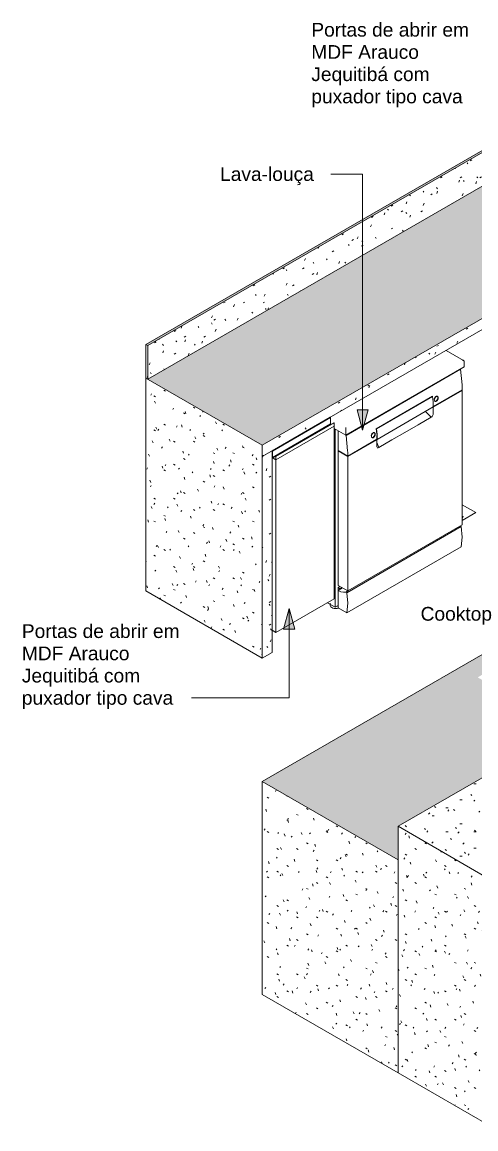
# Model space of a CAD drawing. Header units: millimetres. Extents: x -8593 to 4290, y -4897 to 11072.
# Drawn here: x -8593 to -6940, y 7040 to 11072 of the extents above; entities that cross this region are included whole.
import ezdxf

# ---------------------------------------------------------------- set-up
doc = ezdxf.new("R2010")
doc.units = ezdxf.units.MM
for name, color, linetype, lineweight in [('E-ELEC-EQPM', 71, 'Continuous', 9), ('G-ANNO-TEXT', 231, 'Continuous', 9), ('I-FURN', 30, 'Continuous', 9)]:
    doc.layers.add(name, color=color, linetype=linetype, lineweight=lineweight)
doc.styles.add('Arial', font='arial.ttf', dxfattribs={"height": 50})
pattern_1 = [(330, (-5778.164, 9523.92), (143.684, -41.478), [6.844, -117.59, 6.844, -781.239]), (330, (-5778.164, 9523.92), (143.684, -41.478), [-131.278, -117.59, 6.844, -242.024, -414.78]), (330, (-5778.164, 9523.92), (143.684, -41.478), [-497.736, 6.844, -117.59, 6.844, -283.502]), (330, (-5778.164, 9523.92), (143.684, -41.478), [-629.014, -76.112, 6.844, -200.546]), (111.206, (-5724.283, 9513.55), (-102.95035, 182.3835), [8.193, -140.765, -943.402]), (111.206, (-5724.283, 9513.55), (-102.95035, 182.3835), [-148.958, 8.193, -140.765, -794.444]), (111.206, (-5724.283, 9513.55), (-102.95035, 182.3835), [-297.916, 8.193, -289.724, -496.527]), (111.206, (-5724.283, 9513.55), (-102.95035, 182.3835), [-595.833, 8.193, -140.765, -347.569]), (111.206, (-5724.283, 9513.55), (-102.95035, 182.3835), [-744.791, 8.193, -91.113, -248.264]), (111.206, (-5724.283, 9513.55), (-102.95035, 182.3835), [-844.096, 8.193, -240.071]), (234.896, (-5706.32, 9586.137), (-40.7338, -140.906), [5.153, -88.544, -593.415]), (234.896, (-5706.32, 9586.137), (-40.7338, -140.906), [-93.697, 5.153, -88.544, -499.718]), (234.896, (-5706.32, 9586.137), (-40.7338, -140.906), [-187.394, 5.153, -182.241, -312.324]), (234.896, (-5706.32, 9586.137), (-40.7338, -140.906), [-374.788, 5.153, -88.544, -218.626]), (234.896, (-5706.32, 9586.137), (-40.7338, -140.906), [-468.485, 5.153, -57.311, -156.162]), (234.896, (-5706.32, 9586.137), (-40.7338, -140.906), [-530.95, 5.153, -151.008])]
pattern_2 = [(330, (-6838.825, 8911.547), (143.684, -41.478), [6.844, -117.59, 6.844, -781.239]), (330, (-6838.825, 8911.547), (143.684, -41.478), [-131.278, -117.59, 6.844, -242.024, -414.78]), (330, (-6838.825, 8911.547), (143.684, -41.478), [-497.736, 6.844, -117.59, 6.844, -283.502]), (330, (-6838.825, 8911.547), (143.684, -41.478), [-629.014, -76.112, 6.844, -200.546]), (111.206, (-6784.943, 8901.178), (-102.95035, 182.3835), [8.193, -140.765, -943.402]), (111.206, (-6784.943, 8901.178), (-102.95035, 182.3835), [-148.958, 8.193, -140.765, -794.444]), (111.206, (-6784.943, 8901.178), (-102.95035, 182.3835), [-297.916, 8.193, -289.724, -496.527]), (111.206, (-6784.943, 8901.178), (-102.95035, 182.3835), [-595.833, 8.193, -140.765, -347.569]), (111.206, (-6784.943, 8901.178), (-102.95035, 182.3835), [-744.791, 8.193, -91.113, -248.264]), (111.206, (-6784.943, 8901.178), (-102.95035, 182.3835), [-844.096, 8.193, -240.071]), (234.896, (-6766.983, 8973.764), (-40.7338, -140.906), [5.153, -88.544, -593.415]), (234.896, (-6766.983, 8973.764), (-40.7338, -140.906), [-93.697, 5.153, -88.544, -499.718]), (234.896, (-6766.983, 8973.764), (-40.7338, -140.906), [-187.394, 5.153, -182.241, -312.324]), (234.896, (-6766.983, 8973.764), (-40.7338, -140.906), [-374.788, 5.153, -88.544, -218.626]), (234.896, (-6766.983, 8973.764), (-40.7338, -140.906), [-468.485, 5.153, -57.311, -156.162]), (234.896, (-6766.983, 8973.764), (-40.7338, -140.906), [-530.95, 5.153, -151.008])]
pattern_3 = [(30, (-8735.246, 10056.684), (143.684, 124.434), [6.844, -117.59, 6.844, -781.239]), (30, (-8735.246, 10056.684), (143.684, 124.434), [-131.278, -117.59, 6.844, -242.024, -414.78]), (30, (-8735.246, 10056.684), (143.684, 124.434), [-497.736, 6.844, -117.59, 6.844, -283.502]), (30, (-8735.246, 10056.684), (143.684, 124.434), [-629.014, -76.112, 6.844, -200.546]), (125.104, (-8681.364, 10108.53), (-102.9507, 63.5061), [5.153, -88.544, -593.415]), (125.104, (-8681.364, 10108.53), (-102.9507, 63.5061), [-93.697, 5.153, -88.544, -499.718]), (125.104, (-8681.364, 10108.53), (-102.9507, 63.5061), [-187.394, 5.153, -182.241, -312.324]), (125.104, (-8681.364, 10108.53), (-102.9507, 63.5061), [-374.788, 5.153, -88.544, -218.626]), (125.104, (-8681.364, 10108.53), (-102.9507, 63.5061), [-468.485, 5.153, -57.311, -156.162]), (125.104, (-8681.364, 10108.53), (-102.9507, 63.5061), [-530.95, 5.153, -151.008]), (248.794, (-8663.404, 10201.857), (-40.73367, -187.94098), [8.193, -140.765, -943.402]), (248.794, (-8663.404, 10201.857), (-40.73367, -187.94098), [-148.958, 8.193, -140.765, -794.444]), (248.794, (-8663.404, 10201.857), (-40.73367, -187.94098), [-297.916, 8.193, -289.724, -496.527]), (248.794, (-8663.404, 10201.857), (-40.73367, -187.94098), [-595.833, 8.193, -140.765, -347.569]), (248.794, (-8663.404, 10201.857), (-40.73367, -187.94098), [-744.791, 8.193, -91.113, -248.264]), (248.794, (-8663.404, 10201.857), (-40.73367, -187.94098), [-844.096, 8.193, -240.071])]
pattern_4 = [(0, (-6795.318, 7945.46), (203.2, 29.329), [8.382, -144.018, 8.382, -144.018, -812.8]), (0, (-6795.318, 7945.46), (203.2, 29.329), [-304.8, 8.382, -296.418, 8.382, -144.018, -355.6]), (0, (-6795.318, 7945.46), (203.2, 29.329), [-762, 8.382, -93.218, 8.382, -245.618]), (135, (-6719.12, 7960.126), (-145.594, 86.93524), [5.927, -101.836, 5.927, -676.572]), (135, (-6719.12, 7960.126), (-145.594, 86.93524), [-113.69, -101.836, 5.927, -209.599, -359.21]), (135, (-6719.12, 7960.126), (-145.594, 86.93524), [-431.052, 5.927, -101.836, 5.927, -245.52]), (135, (-6719.12, 7960.126), (-145.594, 86.93524), [-544.742, -65.915, 5.927, -173.678]), (225, (-6693.72, 8018.785), (-57.60587, -116.2646), [5.927, -101.836, 5.927, -676.572]), (225, (-6693.72, 8018.785), (-57.60587, -116.2646), [-113.69, -101.836, 5.927, -209.599, -359.21]), (225, (-6693.72, 8018.785), (-57.60587, -116.2646), [-431.052, 5.927, -101.836, 5.927, -245.52]), (225, (-6693.72, 8018.785), (-57.60587, -116.2646), [-544.742, -65.915, 5.927, -173.678])]

# ---------------------------------------------------------------- blocks, each defined once
blk = doc.blocks.new('Lava-louças de Embutir Serie 4 - Único-4824939-VISTA 3D BANCADA COZINHA')
at = {"layer": 'E-ELEC-EQPM'}
for p, q in [((-6984.8, 9839.3), (-7048.4, 9876.1)), ((-7414, 9567), (-6982.7, 9816)), ((-7413.1, 9566.5), (-6995.9, 9807.3)), ((-6996.8, 9807.9), (-6995.9, 9807.3)), ((-6995.9, 9807.3), (-6990.3, 9751.1)), ((-6982.7, 9836.4), (-6982.7, 9816)), ((-7095.8, 9669.1), (-6989.8, 9730.3)), ((-7095.2, 9671.1), (-6989.8, 9731.9)), ((-6991.2, 9731.1), (-6989.8, 9730.3)), ((-6989.8, 9740.8), (-6989.8, 9731.9)), ((-6989.8, 9730.3), (-6989.8, 9240.4)), ((-7303.3, 9590.4), (-7098.3, 9708.8)), ((-7302.6, 9590.1), (-7097.6, 9708.5)), ((-7098.3, 9708.8), (-7097.6, 9708.5)), ((-7091.3, 9692.1), (-7089.8, 9691.3)), ((-7084.9, 9691.7), (-7089.5, 9691.1)), ((-7079.9, 9708.5), (-7081.3, 9709.3)), ((-7081, 9709.1), (-7080.2, 9708.3)), ((-7095.2, 9670.3), (-7300.2, 9551.9)), ((-7123.6, 9653.9), (-7102.9, 9632.3)), ((-7097, 9669.3), (-7095.8, 9669.1)), ((-7095.8, 9669.1), (-7095.8, 9644.6)), ((-7456.4, 9591.5), (-7414, 9567)), ((-7452.9, 8940.3), (-7452.9, 9589.5)), ((-7442.3, 9583.3), (-7442.3, 9511.5)), ((-7414, 9567), (-7414, 9587.4)), ((-7413.1, 9566.5), (-7414, 9567)), ((-7407.5, 9510.2), (-7413.1, 9566.5)), ((-7320.6, 9559.7), (-7319.2, 9558.9)), ((-7314.2, 9559.3), (-7318.8, 9558.7)), ((-7309.2, 9576.1), (-7310.7, 9576.9)), ((-7310.3, 9576.7), (-7309.6, 9575.9)), ((-7302.6, 9590.1), (-7303.3, 9590.4)), ((-7303.3, 9590.4), (-7301.4, 9571.4)), ((-7301, 9566.3), (-7301, 9565.9)), ((-7301, 9565.7), (-7300.9, 9561.2)), ((-7300.9, 9561.2), (-7300.9, 9552.3)), ((-7407, 9491.1), (-7300.9, 9552.3)), ((-7407, 9489.4), (-7300.9, 9550.7)), ((-7300.9, 9550.7), (-7301.6, 9551.9)), ((-7300.9, 9552.3), (-7300.2, 9551.9)), ((-7300.9, 9526.2), (-7300.9, 9550.7)), ((-7300.9, 9540.2), (-7293.8, 9522.1)), ((-7300.7, 9524.2), (-7300.9, 9526.2)), ((-7442.3, 9511.5), (-7407, 9491.1)), ((-7442.3, 9509.8), (-7440.9, 9510.7)), ((-7407, 9489.4), (-7442.3, 9509.8)), ((-7442.3, 9509.8), (-7442.3, 9019.9)), ((-7407, 9491.1), (-7407, 9500)), ((-7407, 8999.5), (-7407, 9489.4)), ((-7410.5, 8993.4), (-6993.3, 9234.3)), ((-7407, 8999.5), (-6989.8, 9240.4)), ((-6996.8, 9236.3), (-6993.3, 9234.3)), ((-7410.5, 8919.9), (-6993.3, 9160.8)), ((-7442.3, 9019.9), (-7407, 8999.5)), ((-7442.3, 9011.8), (-7435.2, 9015.9)), ((-7442.3, 9001.2), (-7442.3, 9011.8)), ((-7442.3, 9011.8), (-7435.2, 9007.7)), ((-7442.3, 9001.2), (-7426.1, 9010.6)), ((-7442.3, 9001.2), (-7442.3, 8938.3)), ((-7428.2, 9011.8), (-7435.2, 9007.7)), ((-7435.2, 9007.7), (-7435.2, 9005.3)), ((-7407, 8999.5), (-7414, 8995.4)), ((-7410.5, 8993.4), (-7414, 8995.4)), ((-7481.2, 8956.7), (-7452.9, 8940.3)), ((-7470.8, 8955.4), (-7470.8, 8947.3)), ((-7452.9, 8940.3), (-7442.3, 8946.5)), ((-7442.3, 8938.3), (-7410.5, 8919.9))]:
    blk.add_line(p, q, dxfattribs=at)
for points in [[(-6989.8, 9840.5, 0), (-6987.9, 9840.4, 0), (-6986.2, 9840, 0), (-6984.8, 9839.3, 0), (-6983.6, 9838.5, 0), (-6982.9, 9837.5, 0), (-6982.7, 9836.4, 0)], [(-6990.3, 9751.1, 0), (-6989.9, 9745.9, 0), (-6989.8, 9740.8, 0)], [(-7097.6, 9708.5, 0), (-7095.3, 9688.9, 0), (-7095.2, 9670.3, 0)], [(-7091.8, 9697.3, 0), (-7091, 9700.4, 0), (-7084.9, 9708, 0)], [(-7091.6, 9695.6, 0), (-7091.6, 9697.8, 0), (-7091.2, 9700.1, 0), (-7091.1, 9700.4, 0)], [(-7090.9, 9693, 0), (-7091.3, 9694.2, 0), (-7091.6, 9695.6, 0)], [(-7091.1, 9700.5, 0), (-7090.4, 9702.4, 0), (-7089.2, 9704.5, 0), (-7088.8, 9705.1, 0)], [(-7077.5, 9700.7, 0), (-7078.1, 9698.4, 0), (-7079.1, 9696.1, 0), (-7080.5, 9694.1, 0), (-7082.1, 9692.4, 0), (-7083.8, 9691.1, 0), (-7085.6, 9690.3, 0), (-7087.2, 9690.2, 0), (-7088.7, 9690.6, 0), (-7090, 9691.5, 0), (-7090.9, 9693, 0)], [(-7088.8, 9705.2, 0), (-7087.8, 9706.3, 0), (-7086.2, 9707.8, 0), (-7085.4, 9708.3, 0)], [(-7085.4, 9708.3, 0), (-7084.5, 9708.8, 0), (-7082.8, 9709.2, 0), (-7081.8, 9709.2, 0)], [(-7084.9, 9708, 0), (-7078.8, 9707.5, 0), (-7078.8, 9699.3, 0), (-7084.9, 9691.7, 0)], [(-7081.7, 9709.2, 0), (-7081.2, 9709.1, 0), (-7079.8, 9708.5, 0), (-7078.7, 9707.3, 0), (-7077.9, 9705.7, 0), (-7077.4, 9703.7, 0)], [(-7077.4, 9703.7, 0), (-7077.4, 9702.3, 0), (-7077.5, 9700.7, 0)], [(-7095.8, 9644.6, 0), (-7096.1, 9642.3, 0), (-7096.8, 9639.9, 0), (-7097.9, 9637.6, 0), (-7099.4, 9635.5, 0), (-7101.1, 9633.7, 0), (-7102.9, 9632.3, 0)], [(-7102.9, 9632.3, 0), (-7150.6, 9604.8, 0), (-7198.4, 9577.2, 0), (-7246.1, 9549.7, 0), (-7293.8, 9522.1, 0)], [(-7414, 9595.6, 0), (-7414, 9594.4, 0), (-7414, 9593, 0), (-7414, 9591.5, 0), (-7414, 9590, 0), (-7414, 9588.6, 0), (-7414, 9587.4, 0)], [(-7321.1, 9564.9, 0), (-7320.3, 9568, 0), (-7314.2, 9575.6, 0)], [(-7320.9, 9563.2, 0), (-7320.9, 9565.4, 0), (-7320.5, 9567.7, 0), (-7320.4, 9568, 0)], [(-7320.2, 9560.6, 0), (-7320.7, 9561.8, 0), (-7320.9, 9563.2, 0)], [(-7320.4, 9568.1, 0), (-7319.7, 9570, 0), (-7318.6, 9572.1, 0), (-7318.1, 9572.7, 0)], [(-7306.9, 9568.3, 0), (-7307.5, 9566, 0), (-7308.5, 9563.7, 0), (-7309.8, 9561.7, 0), (-7311.4, 9560, 0), (-7313.1, 9558.7, 0), (-7314.9, 9557.9, 0), (-7316.6, 9557.8, 0), (-7318.1, 9558.2, 0), (-7319.3, 9559.1, 0), (-7320.2, 9560.6, 0)], [(-7318.1, 9572.8, 0), (-7317.2, 9573.9, 0), (-7315.6, 9575.4, 0), (-7314.8, 9575.9, 0)], [(-7314.7, 9575.9, 0), (-7313.8, 9576.4, 0), (-7312.1, 9576.8, 0), (-7311.1, 9576.8, 0)], [(-7314.2, 9575.6, 0), (-7308.1, 9575, 0), (-7308.1, 9566.9, 0), (-7314.2, 9559.3, 0)], [(-7311, 9576.8, 0), (-7310.5, 9576.7, 0), (-7309.1, 9576.1, 0), (-7308, 9574.9, 0), (-7307.2, 9573.3, 0), (-7306.8, 9571.3, 0)], [(-7306.8, 9571.3, 0), (-7306.7, 9569.9, 0), (-7306.9, 9568.3, 0)], [(-7300.2, 9551.9, 0), (-7300.3, 9570.5, 0), (-7302.6, 9590.1, 0)], [(-7293.8, 9522.1, 0), (-7295.7, 9521.3, 0), (-7297.4, 9521.1, 0), (-7298.8, 9521.6, 0), (-7300, 9522.6, 0)], [(-7407, 9500, 0), (-7407.1, 9505, 0), (-7407.5, 9510.2, 0)], [(-6993.3, 9234.3, 0), (-6989.8, 9195.5, 0), (-6993.3, 9160.8, 0)], [(-7414, 8995.4, 0), (-7422.8, 8994.7, 0), (-7432.3, 8996.7, 0), (-7442.3, 9001.2, 0)], [(-7410.5, 8919.9, 0), (-7407, 8954.6, 0), (-7410.5, 8993.4, 0)], [(-7465, 8939.1, 0), (-7468.2, 8941.5, 0), (-7470.2, 8944.3, 0), (-7470.8, 8947.3, 0)], [(-7440.8, 8937.3, 0), (-7445.7, 8936.1, 0), (-7450.8, 8935.7, 0), (-7456, 8936.1, 0), (-7460.8, 8937.3, 0), (-7465, 8939.1, 0)], [(-7446.2, 8944.2, 0), (-7445.7, 8944.3, 0), (-7442.3, 8945, 0)]]:
    blk.add_polyline3d(points, dxfattribs=at)

msp = doc.modelspace()

# ---------------------------------------------------------------- hatches: boundary and pattern name
at = {"layer": 'G-ANNO-TEXT'}
for points in [[(-7352.7, 9585), (-7332.6, 9660), (-7372.8, 9660)], [(-7620.3, 8936), (-7640.4, 8861), (-7600.2, 8861)]]:
    msp.add_hatch(color=7, dxfattribs=at).paths.add_polyline_path(points)
at = {"layer": 'I-FURN'}
h = msp.add_hatch(dxfattribs=at)
h.set_pattern_fill('FP_8', color=256, style=0, pattern_type=2)
h.set_pattern_definition(pattern_4)
h.paths.add_polyline_path([(-4755.3, 9567), (-4748.2, 9571.1), (-5835.4, 10198.7), (-5835, 10197.5), (-5834.1, 10189.8), (-5258.5, 9857.5)])
h.paths.add_polyline_path([(-8135.3, 9893.6), (-6728.1, 10706), (-5880.7, 10216.7), (-5873.8, 10219.7), (-5872.6, 10220.2), (-6728.1, 10714.2), (-8142.4, 9897.7)])
h = msp.add_hatch(dxfattribs=at)
h.set_pattern_fill('FP_9', color=256, style=0, pattern_type=2)
h.set_pattern_definition([(30, (-9152.44, 10297.55), (143.684, 124.434), [6.844, -117.59, 6.844, -781.239]), (30, (-9152.44, 10297.55), (143.684, 124.434), [-131.278, -117.59, 6.844, -242.024, -414.78]), (30, (-9152.44, 10297.55), (143.684, 124.434), [-497.736, 6.844, -117.59, 6.844, -283.502]), (30, (-9152.44, 10297.55), (143.684, 124.434), [-629.014, -76.112, 6.844, -200.546]), (125.104, (-9098.557, 10349.4), (-102.9507, 63.5061), [5.153, -88.544, -593.415]), (125.104, (-9098.557, 10349.4), (-102.9507, 63.5061), [-93.697, 5.153, -88.544, -499.718]), (125.104, (-9098.557, 10349.4), (-102.9507, 63.5061), [-187.394, 5.153, -182.241, -312.324]), (125.104, (-9098.557, 10349.4), (-102.9507, 63.5061), [-374.788, 5.153, -88.544, -218.626]), (125.104, (-9098.557, 10349.4), (-102.9507, 63.5061), [-468.485, 5.153, -57.311, -156.162]), (125.104, (-9098.557, 10349.4), (-102.9507, 63.5061), [-530.95, 5.153, -151.008]), (248.794, (-9080.597, 10442.723), (-40.73367, -187.94098), [8.193, -140.765, -943.402]), (248.794, (-9080.597, 10442.723), (-40.73367, -187.94098), [-148.958, 8.193, -140.765, -794.444]), (248.794, (-9080.597, 10442.723), (-40.73367, -187.94098), [-297.916, 8.193, -289.724, -496.527]), (248.794, (-9080.597, 10442.723), (-40.73367, -187.94098), [-595.833, 8.193, -140.765, -347.569]), (248.794, (-9080.597, 10442.723), (-40.73367, -187.94098), [-744.791, 8.193, -91.113, -248.264]), (248.794, (-9080.597, 10442.723), (-40.73367, -187.94098), [-844.096, 8.193, -240.071])])
h.paths.add_polyline_path([(-8135.3, 9771.1), (-6728.1, 10583.5), (-6728.1, 10706), (-8135.3, 9893.6), (-8135.3, 9775.2)])
h = msp.add_hatch(dxfattribs=at)
h.set_pattern_fill('FP_1', color=256, style=0, pattern_type=2)
h.set_pattern_definition([(0, (-6795.318, 7822.987), (203.2, 29.329), [8.382, -144.018, 8.382, -144.018, -812.8]), (0, (-6795.318, 7822.987), (203.2, 29.329), [-304.8, 8.382, -296.418, 8.382, -144.018, -355.6]), (0, (-6795.318, 7822.987), (203.2, 29.329), [-762, 8.382, -93.218, 8.382, -245.618]), (135, (-6719.12, 7837.65), (-145.594, 86.93524), [5.927, -101.836, 5.927, -676.572]), (135, (-6719.12, 7837.65), (-145.594, 86.93524), [-113.69, -101.836, 5.927, -209.599, -359.21]), (135, (-6719.12, 7837.65), (-145.594, 86.93524), [-431.052, 5.927, -101.836, 5.927, -245.52]), (135, (-6719.12, 7837.65), (-145.594, 86.93524), [-544.742, -65.915, 5.927, -173.678]), (225, (-6693.72, 7896.31), (-57.60587, -116.2646), [5.927, -101.836, 5.927, -676.572]), (225, (-6693.72, 7896.31), (-57.60587, -116.2646), [-113.69, -101.836, 5.927, -209.599, -359.21]), (225, (-6693.72, 7896.31), (-57.60587, -116.2646), [-431.052, 5.927, -101.836, 5.927, -245.52]), (225, (-6693.72, 7896.31), (-57.60587, -116.2646), [-544.742, -65.915, 5.927, -173.678])])
h.paths.add_polyline_path([(-7223.1, 8019.7), (-7223.1, 8142.2), (-6608.4, 8497.1), (-6933.6, 8684.9), (-6324.7, 9036.5), (-5999.4, 8848.7), (-4861.4, 9505.8), (-5793.8, 10044.1), (-5793.8, 10035.1), (-5779.2, 10026.6), (-5776.9, 10022.8), (-5776.2, 10017.6), (-5776.9, 10011.5), (-5779.2, 10005), (-5783.7, 9997.8), (-5787.2, 9993.8), (-5792.1, 9990), (-5797.4, 9988.1), (-5801.4, 9988.1), (-5818.6, 9998.2), (-5821.3, 9999.6), (-5825.5, 10002), (-5825.7, 9991.3), (-5827.7, 9987.7), (-5831.9, 9984.4), (-5838.4, 9981.9), (-5845, 9980.8), (-5851.3, 9980.8), (-5858.2, 9982.1), (-5864.5, 9985), (-5868.1, 9988.1), (-5870, 9991.6), (-5870, 10088.1), (-5959, 10139.4), (-5991.6, 10120.3), (-5992.3, 10114), (-5998.6, 10110.3), (-6007.8, 10110.5), (-6008.8, 10111), (-6011.7, 10111), (-6013.3, 10111.5), (-6016.6, 10113.5), (-6019, 10115.7), (-6021.6, 10119.2), (-6022.9, 10121.9), (-6023.9, 10124.6), (-6024.5, 10128.6), (-6024.4, 10130.4), (-6024, 10131.7), (-6023.8, 10132.7), (-6022.3, 10135), (-6021.3, 10135.5), (-6020.5, 10135.9), (-6020.7, 10136.1), (-5987, 10155.6), (-6728.1, 10583.5), (-8135.3, 9771.1), (-7718.1, 9530.3), (-6728.1, 10101.8), (-5667.5, 9489.4), (-7718.1, 8305.5), (-7287.4, 8056.8)])
h.paths.add_polyline_path([(-5847.8, 9646.3), (-5860.8, 9647.3), (-5872.8, 9650.2), (-5883.2, 9654.8), (-6442, 9977.5), (-6449.7, 9983.3), (-6454.7, 9990.2), (-6456.4, 9997.7), (-6454.7, 10005.2), (-6449.7, 10012.1), (-6441.8, 10018.1), (-6236.7, 10136.5), (-6226.3, 10141.1), (-6214.3, 10144), (-6201.3, 10145), (-6188.4, 10144), (-6176.3, 10141.1), (-6166, 10136.5), (-5607.4, 9814), (-5599.4, 9808), (-5594.4, 9801.1), (-5592.7, 9793.6), (-5594.4, 9786.1), (-5599.4, 9779.1), (-5607.4, 9773.2), (-5812.4, 9654.8), (-5822.8, 9650.2), (-5834.9, 9647.3), (-5839.7, 9646.9)])
h.paths.add_polyline_path([(-5803.8, 10040.8), (-5803.8, 10049.9), (-5825.4, 10062.3), (-5825.6, 10054), (-5826.8, 10053.2), (-5826.7, 10052.6), (-5826.2, 10052.3), (-5824.6, 10052.9), (-5813.7, 10046.6), (-5803.8, 10040.8)])
h.paths.add_polyline_path([(-6015, 10133.8), (-6014.5, 10134.8), (-6014.9, 10134.2)])
h.paths.add_polyline_path([(-6014.3, 10135.1), (-6014.6, 10135.2), (-6014.3, 10135.1)])
h.paths.add_polyline_path([(-6002.8, 10141.7), (-6002.7, 10141.8), (-6002.8, 10141.7)])
h = msp.add_hatch(dxfattribs=at)
h.set_pattern_fill('FP_7', color=256, style=0, pattern_type=2)
h.set_pattern_definition(pattern_3)
h.paths.add_polyline_path([(-7718.1, 9489.4), (-6728.1, 10061), (-6728.1, 10101.8), (-7718.1, 9530.3), (-7718.1, 9505.5)])
h = msp.add_hatch(dxfattribs=at)
h.set_pattern_fill('FP_2', color=256, style=0, pattern_type=2)
h.set_pattern_definition(pattern_1)
h.paths.add_polyline_path([(-8135.3, 9771.1), (-8135.3, 9893.6), (-8142.4, 9897.7), (-8142.4, 9775.2)])
h = msp.add_hatch(dxfattribs=at)
h.set_pattern_fill('FP_2', color=256, style=0, pattern_type=2)
h.set_pattern_definition(pattern_1)
h.paths.add_polyline_path([(-7718.1, 9489.4), (-7718.1, 9530.3), (-8142.4, 9775.2), (-8142.4, 9734.4), (-7746, 9505.5)])
h = msp.add_hatch(dxfattribs=at)
h.set_pattern_fill('FP_2', color=256, style=0, pattern_type=2)
h.set_pattern_definition(pattern_1)
h.paths.add_polyline_path([(-7718.1, 8754.6), (-7718.1, 9489.4), (-8142.4, 9734.4), (-8142.4, 8999.5), (-7963.7, 8896.4)])
h = msp.add_hatch(dxfattribs=at)
h.set_pattern_fill('FP_8', color=256, style=0, pattern_type=2)
h.set_pattern_definition(pattern_4)
h.paths.add_polyline_path([(-6869.6, 7938.1), (-4394.7, 9367), (-4748.2, 9571.1), (-7223.1, 8142.2), (-6873.8, 7940.5)])
h = msp.add_hatch(dxfattribs=at)
h.set_pattern_fill('FP_7', color=256, style=0, pattern_type=2)
h.set_pattern_definition(pattern_3)
h.paths.add_polyline_path([(-7718.1, 8754.6), (-7682.7, 8775), (-7682.7, 9509.8), (-7718.1, 9489.4), (-7718.1, 8848.5)])
h = msp.add_hatch(dxfattribs=at)
h.set_pattern_fill('FP_11', color=256, style=0, pattern_type=2)
h.set_pattern_definition([(30, (-8805.956, 10097.508), (143.684, 124.434), [6.844, -117.59, 6.844, -781.239]), (30, (-8805.956, 10097.508), (143.684, 124.434), [-131.278, -117.59, 6.844, -242.024, -414.78]), (30, (-8805.956, 10097.508), (143.684, 124.434), [-497.736, 6.844, -117.59, 6.844, -283.502]), (30, (-8805.956, 10097.508), (143.684, 124.434), [-629.014, -76.112, 6.844, -200.546]), (125.104, (-8752.075, 10149.356), (-102.9507, 63.5061), [5.153, -88.544, -593.415]), (125.104, (-8752.075, 10149.356), (-102.9507, 63.5061), [-93.697, 5.153, -88.544, -499.718]), (125.104, (-8752.075, 10149.356), (-102.9507, 63.5061), [-187.394, 5.153, -182.241, -312.324]), (125.104, (-8752.075, 10149.356), (-102.9507, 63.5061), [-374.788, 5.153, -88.544, -218.626]), (125.104, (-8752.075, 10149.356), (-102.9507, 63.5061), [-468.485, 5.153, -57.311, -156.162]), (125.104, (-8752.075, 10149.356), (-102.9507, 63.5061), [-530.95, 5.153, -151.008]), (248.794, (-8734.114, 10242.68), (-40.73367, -187.94098), [8.193, -140.765, -943.402]), (248.794, (-8734.114, 10242.68), (-40.73367, -187.94098), [-148.958, 8.193, -140.765, -794.444]), (248.794, (-8734.114, 10242.68), (-40.73367, -187.94098), [-297.916, 8.193, -289.724, -496.527]), (248.794, (-8734.114, 10242.68), (-40.73367, -187.94098), [-595.833, 8.193, -140.765, -347.569]), (248.794, (-8734.114, 10242.68), (-40.73367, -187.94098), [-744.791, 8.193, -91.113, -248.264]), (248.794, (-8734.114, 10242.68), (-40.73367, -187.94098), [-844.096, 8.193, -240.071])])
h.paths.add_polyline_path([(-6989.8, 9256.7), (-6940.3, 9285.3), (-6989.8, 9313.9), (-6989.8, 9285.3)])
h = msp.add_hatch(dxfattribs=at)
h.set_pattern_fill('FP_4', color=256, style=0, pattern_type=2)
h.set_pattern_definition(pattern_2)
h.paths.add_polyline_path([(-7223.1, 7978.9), (-7223.1, 8019.7), (-7718.1, 8305.5), (-7718.1, 8264.7), (-7279.8, 8011.7)])
h = msp.add_hatch(dxfattribs=at)
h.set_pattern_fill('FP_4', color=256, style=0, pattern_type=2)
h.set_pattern_definition(pattern_2)
h.paths.add_polyline_path([(-7223.1, 7244.1), (-7223.1, 7978.9), (-7718.1, 8264.7), (-7718.1, 7529.8), (-7287.4, 7281.2)])
h = msp.add_hatch(dxfattribs=at)
h.set_pattern_fill('FP_4', color=256, style=0, pattern_type=2)
h.set_pattern_definition(pattern_2)
h.paths.add_polyline_path([(-6869.6, 7039.9), (-6869.6, 7938.1), (-7223.1, 8142.2), (-7223.1, 7244.1), (-7197.3, 7229.2)])

# ---------------------------------------------------------------- linework, layer by layer
at = {"layer": 'G-ANNO-TEXT', "color": 7}
for p, q in [((-7467.2, 10518.4), (-7469, 10518.4)), ((-7352.7, 10518.4), (-7467.2, 10518.4)), ((-7352.7, 9585), (-7352.7, 10518.4)), ((-7332.6, 9660), (-7372.8, 9660)), ((-7372.8, 9660), (-7352.7, 9585)), ((-7352.7, 9585), (-7332.6, 9660)), ((-7620.3, 8936), (-7640.4, 8861)), ((-7600.2, 8861), (-7620.3, 8936)), ((-7620.3, 8936), (-7620.3, 8610.2)), ((-7640.4, 8861), (-7600.2, 8861)), ((-7895.5, 8610.2), (-7975.9, 8610.2)), ((-7620.3, 8610.2), (-7895.5, 8610.2))]:
    msp.add_line(p, q, dxfattribs=at)
at = {"layer": 'I-FURN'}
for p, q in [((-6728.1, 10714.2), (-8142.4, 9897.7)), ((-8135.3, 9893.6), (-6728.1, 10706)), ((-6728.1, 10583.5), (-8135.3, 9771.1)), ((-7718.1, 9530.3), (-6728.1, 10101.8)), ((-6728.1, 10061), (-7718.1, 9489.4)), ((-8142.4, 9897.7), (-8135.3, 9893.6)), ((-8142.4, 9775.2), (-8142.4, 9897.7)), ((-8135.3, 9771.1), (-8135.3, 9893.6)), ((-8142.4, 9775.2), (-7718.1, 9530.3)), ((-8142.4, 9775.2), (-8142.4, 9734.4)), ((-8135.3, 9771.1), (-8142.4, 9775.2)), ((-8142.4, 8999.5), (-8142.4, 9734.4)), ((-7682.7, 9509.8), (-7470.6, 9632.3)), ((-7681.3, 9509), (-7469.2, 9631.5)), ((-7681.3, 9485.8), (-7469.2, 9608.2)), ((-7457.9, 9612.7), (-7670, 9490.3)), ((-7668.6, 9489.4), (-7456.5, 9611.9)), ((-7668.6, 9477.2), (-7456.5, 9599.7)), ((-7456.5, 9599.7), (-7668.6, 9477.2)), ((-7484.7, 9624.2), (-7470.6, 9632.3)), ((-7470.6, 9632.3), (-7469.2, 9631.5)), ((-7469.2, 9631.5), (-7469.2, 9608.2)), ((-7469.2, 9608.2), (-7467.4, 9607.2)), ((-7457.9, 9612.7), (-7456.5, 9611.9)), ((-7456.5, 9611.9), (-7456.5, 9599.7)), ((-7456.5, 8971), (-7456.5, 9599.7)), ((-7223.1, 8142.2), (-4748.2, 9571.1)), ((-7718.1, 9489.4), (-7718.1, 9530.3)), ((-7682.7, 9509.8), (-7668.6, 9518)), ((-7718.1, 9489.4), (-7682.7, 9509.8)), ((-5667.5, 9489.4), (-7718.1, 8305.5)), ((-7718.1, 8754.6), (-7718.1, 9489.4)), ((-7682.7, 9509.8), (-7682.7, 8775)), ((-7682.7, 8856.6), (-7682.7, 9509.8)), ((-7681.3, 9509), (-7682.7, 9509.8)), ((-7682.7, 9509.8), (-7682.7, 9485.4)), ((-7682.7, 9485.4), (-7668.6, 9477.2)), ((-7682.7, 8856.6), (-7682.7, 9485.4)), ((-7668.6, 9477.2), (-7682.7, 9485.4)), ((-7681.3, 9485.8), (-7681.3, 9509)), ((-7679.6, 9484.7), (-7681.3, 9485.8)), ((-7670, 9490.3), (-7679.6, 9484.7)), ((-7668.6, 9489.4), (-7670, 9490.3)), ((-7668.6, 9477.2), (-7668.6, 9489.4)), ((-7668.6, 9477.2), (-7668.6, 8848.5)), ((-6940.3, 9285.3), (-6989.8, 9313.9)), ((-6940.3, 9285.3), (-6989.8, 9256.7)), ((-7718.1, 8754.6), (-8142.4, 8999.5)), ((-7668.6, 8848.5), (-7456.5, 8971)), ((-7682.7, 8856.6), (-7682.7, 8873)), ((-7668.6, 8848.5), (-7682.7, 8856.6)), ((-7682.7, 8775), (-7718.1, 8754.6)), ((-7718.1, 8305.5), (-7223.1, 8019.7)), ((-7718.1, 8264.7), (-7718.1, 8305.5)), ((-7718.1, 7529.8), (-7718.1, 8264.7)), ((-7223.1, 7244.1), (-7223.1, 8142.2)), ((-7223.1, 8142.2), (-6869.6, 7938.1)), ((-7223.1, 7978.9), (-7223.1, 8019.7)), ((-7223.1, 7244.1), (-7223.1, 7978.9)), ((-7223.1, 7244.1), (-7718.1, 7529.8)), ((-7223.1, 7244.1), (-6869.6, 7039.9))]:
    msp.add_line(p, q, dxfattribs=at)

# ---------------------------------------------------------------- block references
at = {"layer": 'E-ELEC-EQPM'}
msp.add_blockref('Lava-louças de Embutir Serie 4 - Único-4824939-VISTA 3D BANCADA COZINHA', (0, 0), dxfattribs=at)

# ---------------------------------------------------------------- texts
at = {"layer": 'G-ANNO-TEXT', "color": 7, "char_height": 50, "attachment_point": 1, "style": 'Arial'}
for s, insert, width in [('Portas de abrir em ', (-7539.6, 11069.3), 735.548), ('MDF Arauco ', (-7539.6, 10988.3), 507.067), ('Jequitibá com ', (-7539.6, 10907.3), 561.181), ('puxador tipo cava', (-7539.6, 10826.2), 687.447), ('Lava-louça', (-7872, 10543.4), 426.899), ('Cooktop', (-7141.6, 8941.4), 322.679), ('Portas de abrir em ', (-8593.9, 8878.3), 735.548), ('MDF Arauco ', (-8593.9, 8797.3), 507.067), ('Jequitibá com ', (-8593.9, 8716.2), 561.181), ('puxador tipo cava', (-8593.9, 8635.2), 687.447)]:
    msp.add_mtext(s, dxfattribs=dict(at, insert=insert, width=width))

doc.saveas('drawing.dxf')
